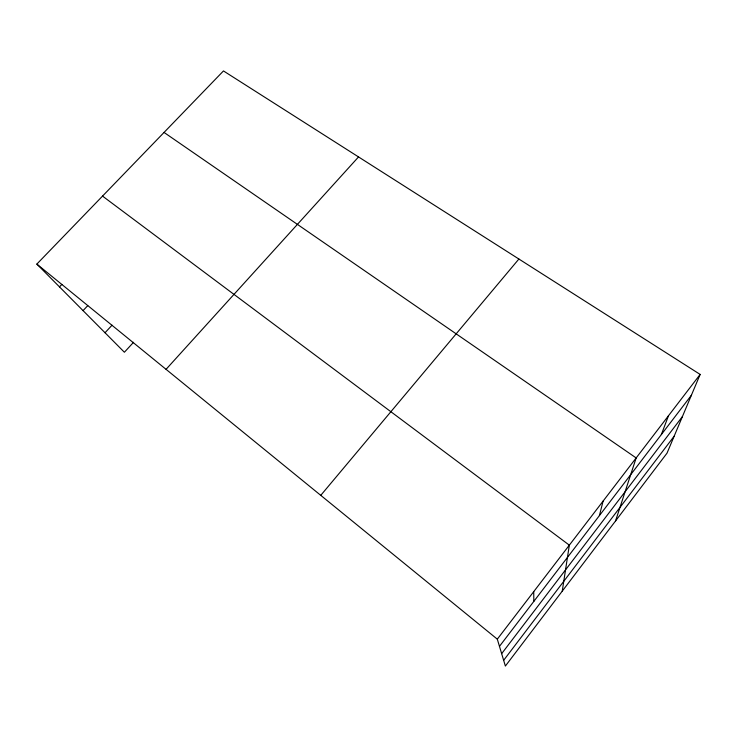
<?xml version="1.0" encoding="UTF-8"?>
<svg xmlns="http://www.w3.org/2000/svg" width="737" height="737" viewBox="0 0 737 737"><rect width="100%" height="100%" fill="white"/><g stroke="black" fill="none" stroke-linecap="round" stroke-linejoin="round"><path stroke-width="1.11" d="M562.257 591.138L569.332 545.159L102.535 196.097M599.393 515.614L603.115 501.068M615.542 520.967L636.16 457.944L164.047 132.43M661.338 434.572L668.496 415.732M700.15 374.424L667.013 453.172L505.37 666.064L497.309 639.163L36.85 264.086L223.468 70.936L700.15 374.424L497.309 639.163M503.647 660.324L674.171 436.175M499.465 646.358L691.38 395.272M501.657 653.664L682.398 416.608M320.761 495.347L518.894 259.019M166.065 369.338L358.541 156.926M133.544 342.3L124.387 352.24L36.85 264.086M105.023 332.737L112.052 325.192M83.06 310.627L87.758 305.643M59.494 286.886L61.853 284.418M533.735 591.618L533.828 601.401"/></g></svg>
